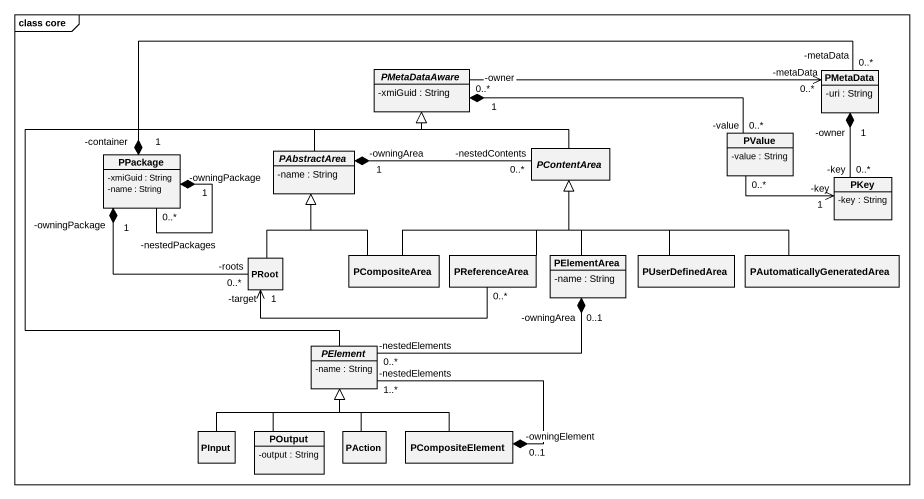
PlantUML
@startuml
mainframe class core
hide circle
hide empty members
skinparam classAttributeIconSize 0
abstract class PMetaDataAware {
  -xmiGuid : String
}
class PMetaData {
  -uri : String
}
class PPackage {
  -xmiGuid : String
  -name : String
}
abstract class PAbstractArea {
  -name : String
}
abstract class PContentArea
class PValue {
  -value : String
}
class PKey {
  -key : String
}
class PRoot
class PCompositeArea
class PReferenceArea
class PElementArea {
  -name : String
}
class PUserDefinedArea
class PAutomaticallyGeneratedArea
abstract class PElement {
  -name : String
}
class PInput
class POutput {
  -output : String
}
class PAction
class PCompositeElement
PMetaDataAware "0..*" -right-> "0..*\n-metaData" PMetaData
PMetaDataAware "1\n-owner" *-right- "0..*\n-value" PValue
PMetaData "1\n-owner" *-- "0..*\n-key" PKey
PPackage "1\n-container" *-right- "0..*\n-metaData" PMetaData
PPackage "1\n-owningPackage" *-- "0..*\n-nestedPackages" PPackage
PPackage "1\n-owningPackage" *-- "0..*\n-roots" PRoot
PAbstractArea -up-|> PMetaDataAware
PAbstractArea "1\n-owningArea" *-right- "0..*\n-nestedContents" PContentArea
PContentArea -left-|> PMetaDataAware
PKey "1\n-key" <-left- "0..*" PValue
PRoot -up-|> PAbstractArea
PCompositeArea -up-|> PAbstractArea
PCompositeArea -up-|> PContentArea
PReferenceArea -up-|> PContentArea
PReferenceArea "0..*" -left-> "1\n-target" PRoot
PElementArea -up-|> PContentArea
PElementArea "0..1\n-owningArea" *-left- "0..*\n-nestedElements" PElement
PUserDefinedArea -up-|> PContentArea
PAutomaticallyGeneratedArea -left-|> PContentArea
PElement -up-|> PMetaDataAware
PInput -up-|> PElement
POutput -up-|> PElement
PAction -up-|> PElement
PCompositeElement -up-|> PElement
PCompositeElement "0..1\n-owningElement" *-up- "1..*\n-nestedElements" PElement
@enduml
